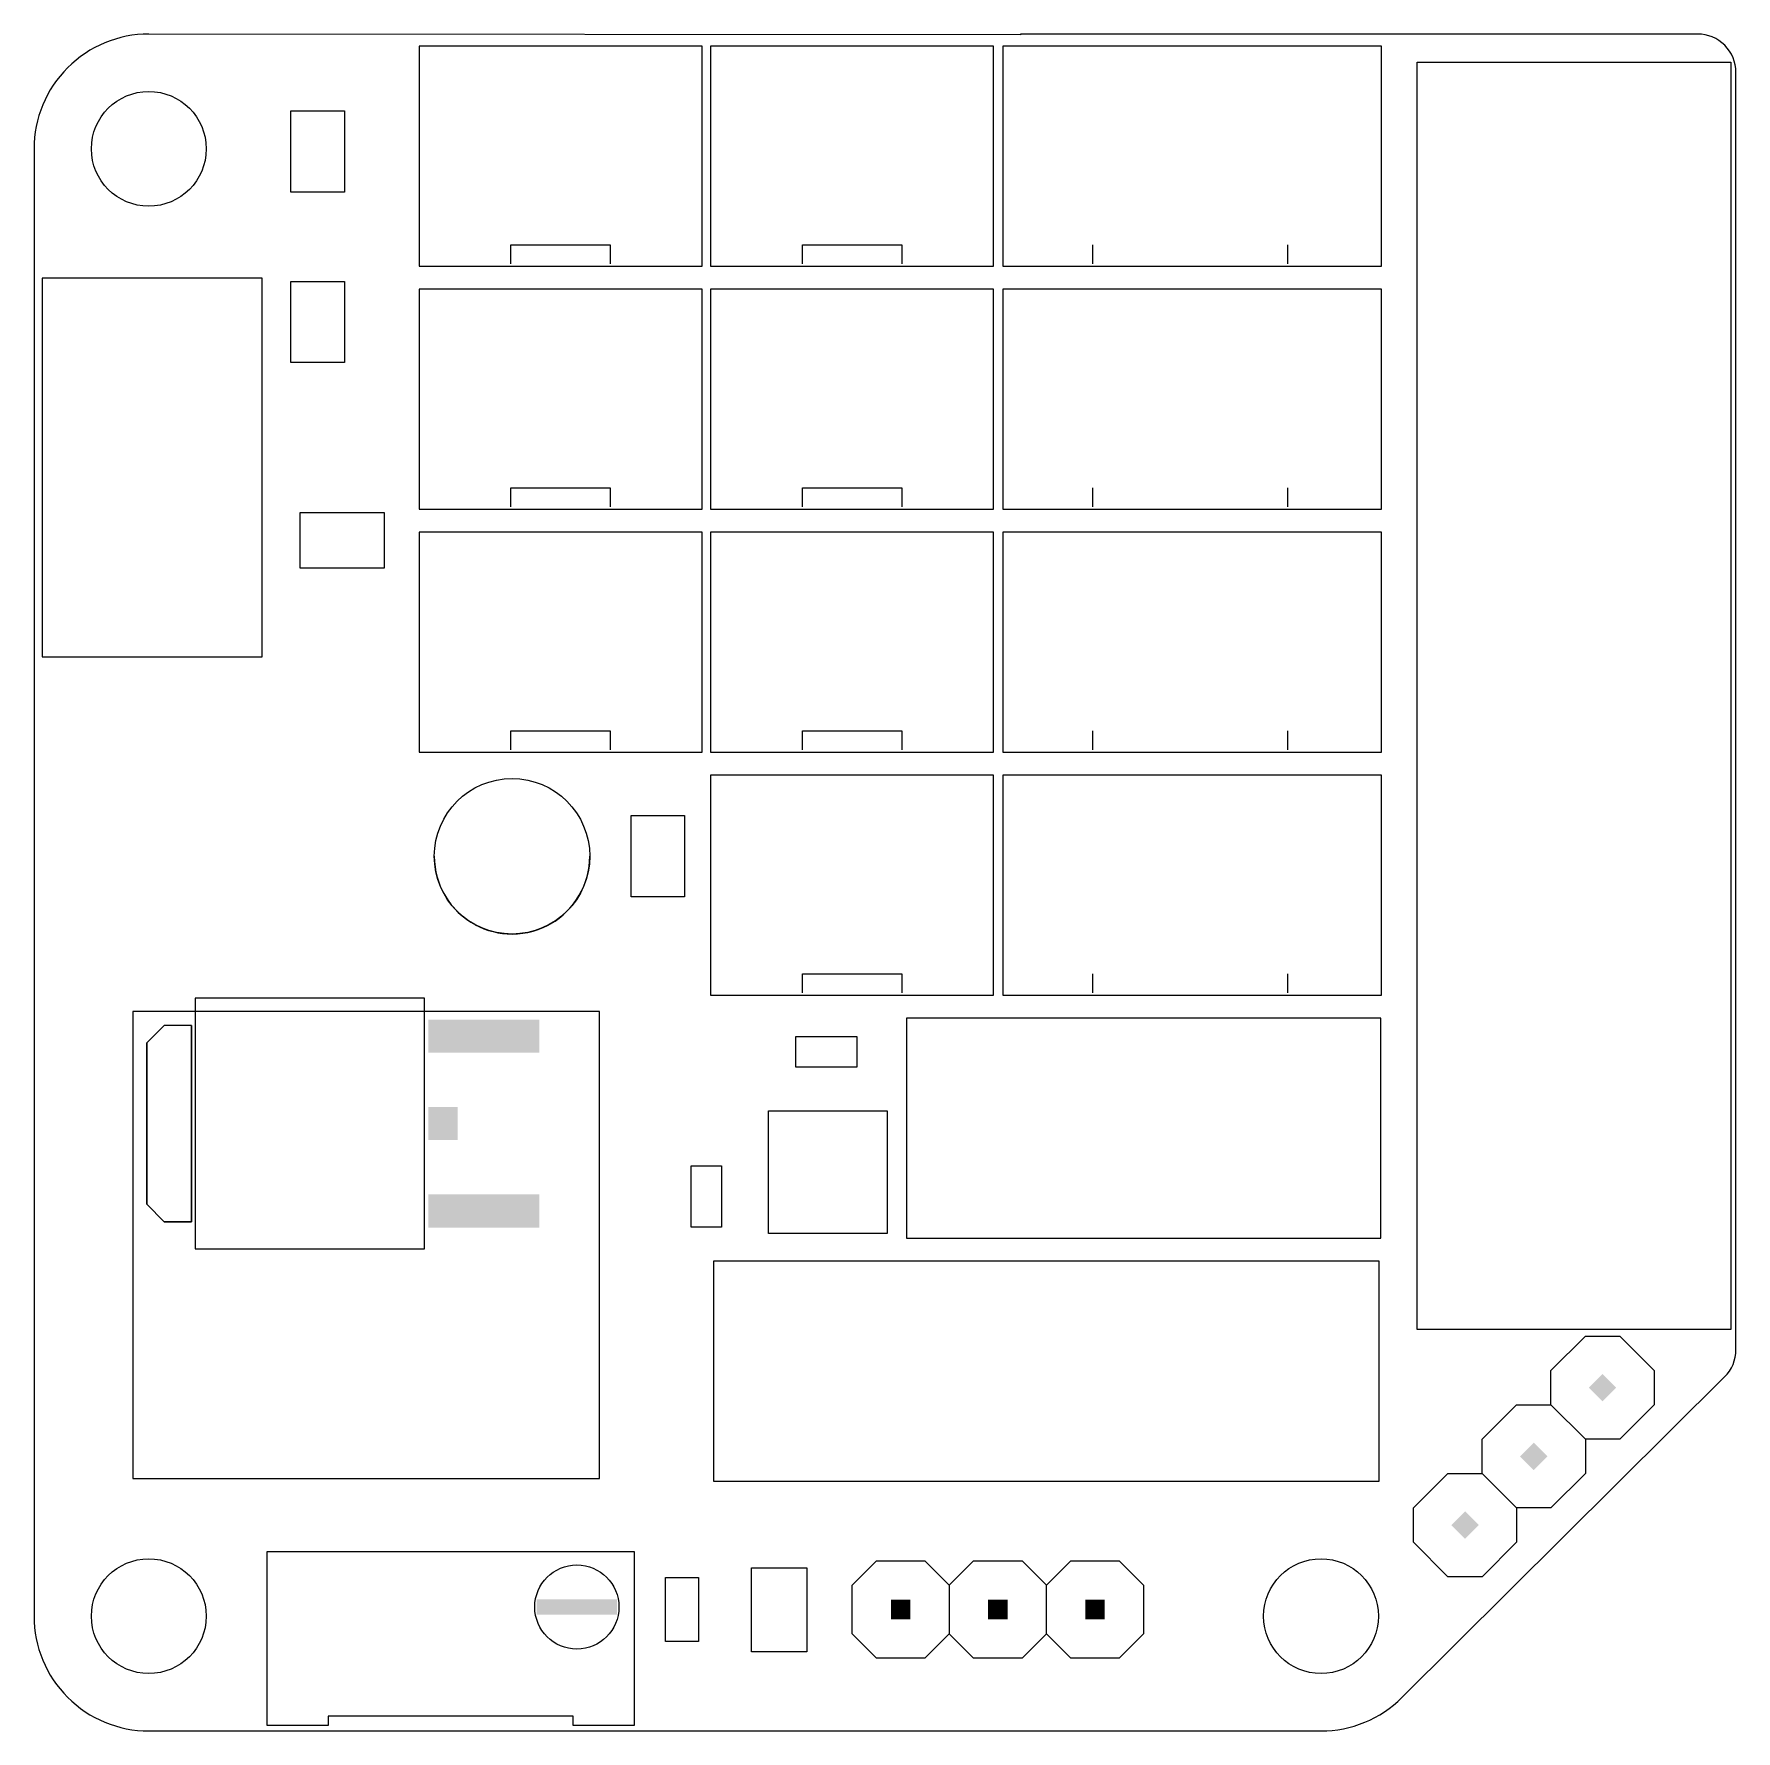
# Model space of a CAD drawing. Header units: inches. Extents: x 0 to 44.5, y 0 to 44.3.
import ezdxf

# ---------------------------------------------------------------- set-up
doc = ezdxf.new("R2010")
doc.units = ezdxf.units.IN
doc.header["$MEASUREMENT"] = 0
for name, color, linetype in [('20', 30, 'Continuous'), ('21', 253, 'Continuous'), ('22', 253, 'Continuous'), ('51', 253, 'Continuous'), ('52', 253, 'Continuous'), ('基板', 4, 'Continuous')]:
    doc.layers.add(name, color=color, linetype=linetype)

# ---------------------------------------------------------------- blocks, each defined once
blk = doc.blocks.new('RECT')
blk.add_solid([(-0.5, -0.5), (0.5, -0.5), (-0.5, 0.5), (0.5, 0.5)])

msp = doc.modelspace()

# ---------------------------------------------------------------- linework, layer by layer
at = {"linetype": 'Continuous'}
for points in [[(6.717, 42.342), (8.117, 42.342), (8.117, 40.219), (6.717, 40.219)], [(6.714, 37.886), (8.114, 37.886), (8.114, 35.763), (6.714, 35.763)], [(6.958, 31.841), (9.156, 31.841), (9.156, 30.391), (6.958, 30.391)], [(15.607, 23.927), (17.007, 23.927), (17.007, 21.804), (15.607, 21.804)], [(21.512, 18.148), (21.512, 17.348), (19.912, 17.348), (19.912, 18.148)], [(19.2, 16.205), (22.3, 16.205), (22.3, 13.005), (19.2, 13.005)], [(17.175, 14.77), (17.975, 14.77), (17.975, 13.17), (17.175, 13.17)], [(16.508, 4.013), (17.372, 4.013), (17.372, 2.337), (16.508, 2.337)], [(18.756, 4.267), (20.206, 4.267), (20.206, 2.069), (18.756, 2.069)]]:
    msp.add_lwpolyline(points, close=True, dxfattribs=at)
msp.add_circle((12.495, 22.86), 2.032, dxfattribs=at)
at = {"layer": '20'}
for centre in [(3, 41.349), (3, 3), (33.643, 3)]:
    msp.add_circle(centre, 1.5, dxfattribs=at)
at = {"layer": '21'}
for p, q in [((27.675, 38.34), (27.675, 38.84)), ((32.775, 38.34), (32.775, 38.84)), ((27.675, 31.99), (27.675, 32.49)), ((32.775, 31.99), (32.775, 32.49)), ((27.675, 25.64), (27.675, 26.14)), ((32.775, 25.64), (32.775, 26.14)), ((27.675, 19.29), (27.675, 19.79)), ((32.775, 19.29), (32.775, 19.79))]:
    msp.add_line(p, q, dxfattribs=at)
for points in [[(17.465, 44.032), (10.065, 44.032), (10.065, 38.282), (17.465, 38.282)], [(25.085, 44.032), (17.685, 44.032), (17.685, 38.282), (25.085, 38.282)], [(35.225, 44.032), (25.325, 44.032), (25.325, 38.282), (35.225, 38.282)], [(36.155, 43.616), (44.355, 43.616), (44.355, 10.496), (36.155, 10.496)], [(0.213, 37.97), (0.213, 28.07), (5.963, 28.07), (5.963, 37.97)], [(17.465, 37.682), (10.065, 37.682), (10.065, 31.932), (17.465, 31.932)], [(25.085, 37.682), (17.685, 37.682), (17.685, 31.932), (25.085, 31.932)], [(35.225, 37.682), (25.325, 37.682), (25.325, 31.932), (35.225, 31.932)], [(17.465, 31.332), (10.065, 31.332), (10.065, 25.582), (17.465, 25.582)], [(25.085, 31.332), (17.685, 31.332), (17.685, 25.582), (25.085, 25.582)], [(35.225, 31.332), (25.325, 31.332), (25.325, 25.582), (35.225, 25.582)], [(25.085, 24.982), (17.685, 24.982), (17.685, 19.232), (25.085, 19.232)], [(35.225, 24.982), (25.325, 24.982), (25.325, 19.232), (35.225, 19.232)], [(14.785, 6.6), (14.785, 18.8), (2.585, 18.8), (2.585, 6.6)], [(35.205, 18.632), (22.805, 18.632), (22.805, 12.882), (35.205, 12.882)], [(35.165, 12.282), (17.765, 12.282), (17.765, 6.532), (35.165, 6.532)], [(36.063, 4.93), (36.063, 5.828), (36.961, 6.726), (37.859, 6.726), (38.757, 5.828), (38.757, 4.93), (37.859, 4.032), (36.961, 4.032)], [(7.69, 0.139), (6.09, 0.139), (6.09, 4.689), (15.69, 4.689), (15.69, 0.139), (14.09, 0.139), (14.09, 0.389), (7.69, 0.389)], [(21.385, 3.81), (22.02, 4.445), (23.29, 4.445), (23.925, 3.81), (23.925, 2.54), (23.29, 1.905), (22.02, 1.905), (21.385, 2.54)]]:
    msp.add_lwpolyline(points, close=True, dxfattribs=at)
for points in [[(12.465, 38.34), (12.465, 38.84), (15.065, 38.84), (15.065, 38.34)], [(20.085, 38.34), (20.085, 38.84), (22.685, 38.84), (22.685, 38.34)], [(12.465, 31.99), (12.465, 32.49), (15.065, 32.49), (15.065, 31.99)], [(20.085, 31.99), (20.085, 32.49), (22.685, 32.49), (22.685, 31.99)], [(12.465, 25.64), (12.465, 26.14), (15.065, 26.14), (15.065, 25.64)], [(20.085, 25.64), (20.085, 26.14), (22.685, 26.14), (22.685, 25.64)], [(20.085, 19.29), (20.085, 19.79), (22.685, 19.79), (22.685, 19.29)], [(40.553, 7.624), (39.655, 8.522), (39.655, 9.421), (40.553, 10.319), (41.451, 10.319), (42.349, 9.421), (42.349, 8.522), (41.451, 7.624), (40.553, 7.624), (40.553, 6.726), (39.655, 5.828), (38.757, 5.828)], [(37.859, 6.726), (37.859, 7.624), (38.757, 8.522), (39.655, 8.522)], [(26.465, 2.54), (26.465, 3.81), (27.1, 4.445), (28.37, 4.445), (29.005, 3.81), (29.005, 2.54), (28.37, 1.905), (27.1, 1.905), (26.465, 2.54), (25.83, 1.905), (24.56, 1.905), (23.925, 2.54)], [(23.925, 3.81), (24.56, 4.445), (25.83, 4.445), (26.465, 3.81)]]:
    msp.add_lwpolyline(points, dxfattribs=at)
msp.add_circle((14.19, 3.239), 1.1, dxfattribs=at)
for start, end in [(180.0017, 241.9286), (299.7464, 0.0016)]:
    msp.add_arc((12.495, 22.86), 2.032, start, end, dxfattribs=at)
at = {"layer": '22'}
msp.add_lwpolyline([(4.215, 12.598), (10.209, 12.598), (10.209, 19.152), (4.215, 19.152)], close=True, dxfattribs=at)
at = {"layer": '51'}
for start, end in [(241.6982, 269.9999), (269.9977, 301.6059)]:
    msp.add_arc((12.495, 22.86), 2.032, start, end, dxfattribs=at)
at = {"layer": '52'}
msp.add_line((4.113, 18.44), (3.402, 18.44), dxfattribs=at)
msp.add_lwpolyline([(3.402, 18.44), (2.945, 17.983), (2.945, 13.767), (3.402, 13.31), (4.113, 13.31), (4.113, 18.44), (4.113, 13.31), (3.402, 13.31), (2.945, 13.767), (2.945, 17.983)], close=True, dxfattribs=at)
at = {"layer": '基板'}
msp.add_lwpolyline([(0, 15.847), (0, 3, 0.414214), (3, 0), (33.643, 0, 0.19805), (35.758, 0.872), (44.195, 9.253, 0.199776), (44.49, 9.963), (44.49, 43.349, 0.414214), (43.49, 44.349), (25.784, 44.349), (25.784, 44.326), (3, 44.349, 0.414214), (0, 41.349)], format="xyb", close=True, dxfattribs=at)

# ---------------------------------------------------------------- block references
at = {"layer": '21', "xscale": 0.4, "yscale": 2.1, "rotation": 270}
msp.add_blockref('RECT', (14.19, 3.239), dxfattribs=at)
at = {"layer": '22', "xscale": 0.8636000000000001, "yscale": 0.762, "rotation": 270}
msp.add_blockref('RECT', (10.692, 15.875), dxfattribs=at)
at = {"layer": '51', "xscale": 0.508, "yscale": 0.508, "rotation": 45}
for p in [(41.002, 8.972), (39.206, 7.175), (37.41, 5.379)]:
    msp.add_blockref('RECT', p, dxfattribs=at)
at = {"layer": '51', "xscale": 0.508, "yscale": 0.508}
for p in [(22.655, 3.175), (25.195, 3.175), (27.735, 3.175)]:
    msp.add_blockref('RECT', p, dxfattribs=at)
at = {"layer": '52', "xscale": 0.8636000000000001, "yscale": 2.895599999999999, "rotation": 270}
for p in [(11.758, 18.161), (11.758, 13.589)]:
    msp.add_blockref('RECT', p, dxfattribs=at)

doc.saveas('drawing.dxf')
